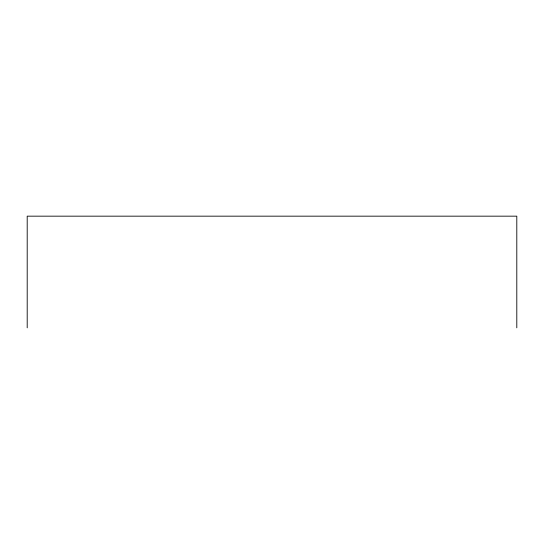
<?xml version="1.0" encoding="UTF-8"?>
<svg xmlns="http://www.w3.org/2000/svg" width="544" height="544" viewBox="0 0 544 544"><rect width="100%" height="100%" fill="white"/><g stroke="black" fill="none" stroke-linecap="round" stroke-linejoin="round"><path stroke-width="0.82" d="M516.8 327.835L516.8 216.165L27.2 216.165L27.2 327.835"/></g></svg>
